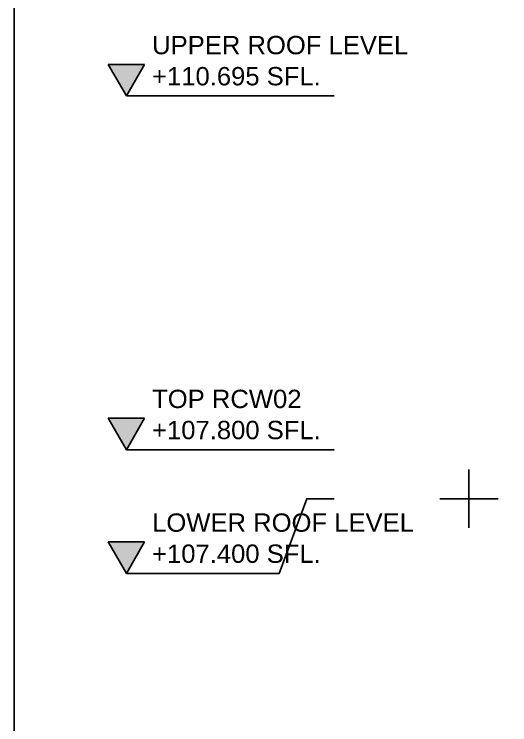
# Model space of a CAD drawing. Header units: millimetres. Extents: x 652937 to 1670132, y 1473552 to 2851037.
# Drawn here: x 810350 to 814405, y 1517620 to 1523435 of the extents above; entities that cross this region are included whole.
import ezdxf
from ezdxf.xclip import XClip

# ---------------------------------------------------------------- set-up
doc = ezdxf.new("R2010")
doc.units = ezdxf.units.MM
doc.header["$XCLIPFRAME"] = 0
doc.layers.get('Defpoints').update_dxf_attribs({"color": 255})
for name, color, linetype in [('000 - 0_SYM_DWG_GRIDLINE_MAIN_COLOR_251', 251, 'Continuous'), ('000 - 0_SYM_DWG_LEVEL_MAIN_COLOR_2', 2, 'Continuous'), ('000 - 0_SYM_DWG_LEVEL_TEXT', 3, 'Continuous')]:
    doc.layers.add(name, color=color, linetype=linetype)
doc.layers.add('Vertical Circulation', color=7, linetype='Continuous', lineweight=9)
doc.styles.add('Arial_1', font='arial.ttf', dxfattribs={"height": 125})

# ---------------------------------------------------------------- blocks, each defined once
blk = doc.blocks.new('A$C0a204f6e')
at = {"layer": 'Defpoints'}
blk.add_lwpolyline([(775, 0), (0, 0), (0, 443.999987), (775, 443.999987)], close=True, dxfattribs=at)
blk = doc.blocks.new('*U6715')
at = {"layer": '000 - 0_SYM_DWG_LEVEL_MAIN_COLOR_2'}
blk.add_hatch(color=256, dxfattribs=at).paths.add_polyline_path([(-137.01, 5.18), (-140, 0), (-142.99, 5.18)])
blk.add_point((0, 0))
at = {"layer": '000 - 0_SYM_DWG_GRIDLINE_MAIN_COLOR_251'}
blk.add_lwpolyline([(-140, 0), (-115, 0), (-110.5, 0), (-106, 0)], dxfattribs=at)
at = {"layer": '000 - 0_SYM_DWG_LEVEL_MAIN_COLOR_2', "lineweight": 25}
for p, q in [((-137.01, 5.18), (-142.99, 5.18)), ((-142.99, 5.18), (-140, 0)), ((-140, 0), (-137.01, 5.18))]:
    blk.add_line(p, q, dxfattribs=at)
at = {"layer": '000 - 0_SYM_DWG_LEVEL_TEXT', "style": 'Arial_1'}
for tag, p in [('LV_NAME_1', (-135.78, 11.92)), ('LV_NAME_2', (-135.79, 6.83)), ('LV_NAME_3', (-135.8, 1.74))]:
    blk.add_attdef(tag, p, '', height=3, dxfattribs=at)
blk = doc.blocks.new('*U6717')
at = {"layer": '000 - 0_SYM_DWG_LEVEL_MAIN_COLOR_2'}
blk.add_hatch(color=256, dxfattribs=at).paths.add_polyline_path([(-137.01, -7.06), (-140, -12.24), (-142.99, -7.06)])
blk.add_point((0, 0))
at = {"layer": '000 - 0_SYM_DWG_GRIDLINE_MAIN_COLOR_251'}
blk.add_lwpolyline([(-140, -12.24), (-115, -12.24), (-110.5, 0), (-106, 0)], dxfattribs=at)
at = {"layer": '000 - 0_SYM_DWG_LEVEL_MAIN_COLOR_2', "lineweight": 25}
for p, q in [((-137.01, -7.06), (-142.99, -7.06)), ((-142.99, -7.06), (-140, -12.24)), ((-140, -12.24), (-137.01, -7.06))]:
    blk.add_line(p, q, dxfattribs=at)
at = {"layer": '000 - 0_SYM_DWG_LEVEL_TEXT', "style": 'Arial_1'}
for tag, p in [('LV_NAME_1', (-135.78, -0.32)), ('LV_NAME_2', (-135.79, -5.41)), ('LV_NAME_3', (-135.8, -10.5))]:
    blk.add_attdef(tag, p, '', height=3, dxfattribs=at)
blk = doc.blocks.new('*U6716')
at = {"layer": '000 - 0_SYM_DWG_LEVEL_MAIN_COLOR_2'}
blk.add_hatch(color=256, dxfattribs=at).paths.add_polyline_path([(-137.01, 5.18), (-140, 0), (-142.99, 5.18)])
blk.add_point((0, 0))
at = {"layer": '000 - 0_SYM_DWG_GRIDLINE_MAIN_COLOR_251'}
blk.add_lwpolyline([(-140, 0), (-115, 0), (-110.5, 0), (-106, 0)], dxfattribs=at)
at = {"layer": '000 - 0_SYM_DWG_LEVEL_MAIN_COLOR_2', "lineweight": 25}
for p, q in [((-137.01, 5.18), (-142.99, 5.18)), ((-142.99, 5.18), (-140, 0)), ((-140, 0), (-137.01, 5.18))]:
    blk.add_line(p, q, dxfattribs=at)
at = {"layer": '000 - 0_SYM_DWG_LEVEL_TEXT', "style": 'Arial_1'}
for tag, p in [('LV_NAME_1', (-135.78, 11.92)), ('LV_NAME_2', (-135.79, 6.83)), ('LV_NAME_3', (-135.8, 1.74))]:
    blk.add_attdef(tag, p, '', height=3, dxfattribs=at)
blk = doc.blocks.new('W-1-PP18-ST_ENT3_REV02_20260413-044638_PP18_ENT3_ELE2-DIMS-2')
at = {"color": 6, "xscale": 50, "yscale": 50, "zscale": 50}
for name, p, values in [('*U6715', (-4402.3, 110695), {'LV_NAME_2': 'UPPER ROOF LEVEL', 'LV_NAME_3': '+110.695 SFL.'}), ('*U6716', (-4402.3, 107800), {'LV_NAME_2': 'TOP RCW02', 'LV_NAME_3': '+107.800 SFL.'}), ('*U6717', (-4402.3, 107400), {'LV_NAME_2': 'LOWER ROOF LEVEL', 'LV_NAME_3': '+107.400 SFL.'})]:
    blk.add_blockref(name, p, dxfattribs=at).add_auto_attribs(values)
blk = doc.blocks.new('15')
at = {"layer": 'Defpoints', "color": 251}
for p, q in [((663578.4792, 1524500.7945), (663578.4792, 1524500.3179)), ((663578.2409, 1524500.5562), (663578.7174, 1524500.5562))]:
    blk.add_line(p, q, dxfattribs=at)
blk = doc.blocks.new('W-1-PP18-ST_ENT3_REV02_20260413-214324_PP18_ENT3_SE_ELE4-1')
at = {"layer": 'Vertical Circulation', "color": 4, "xscale": 1000, "yscale": 1000, "zscale": 1000}
blk.add_blockref('15', (-663587079.2, -1524393156.2), dxfattribs=at)

msp = doc.modelspace()

# ---------------------------------------------------------------- block references
at = {"color": 6, "xscale": 50, "yscale": 50, "zscale": 50}
msp.add_blockref('A$C0a204f6e', (810350.4505, 1507048.6813), dxfattribs=at)
at = {"color": 6}
msp.add_blockref('W-1-PP18-ST_ENT3_REV02_20260413-044638_PP18_ENT3_ELE2-DIMS-2', (822670.5264, 1412070.4203), dxfattribs=at)

# ---------------------------------------------------------------- next in the draw order: block references
ref = msp.add_blockref('W-1-PP18-ST_ENT3_REV02_20260413-214324_PP18_ENT3_SE_ELE4-1', (822670.5264, 1412070.4203), dxfattribs=at)
XClip(ref).set_block_clipping_path([(-8921.6742467015, 100922), (26429.9241350386, 117178.2602934372)])

doc.saveas('drawing.dxf')
